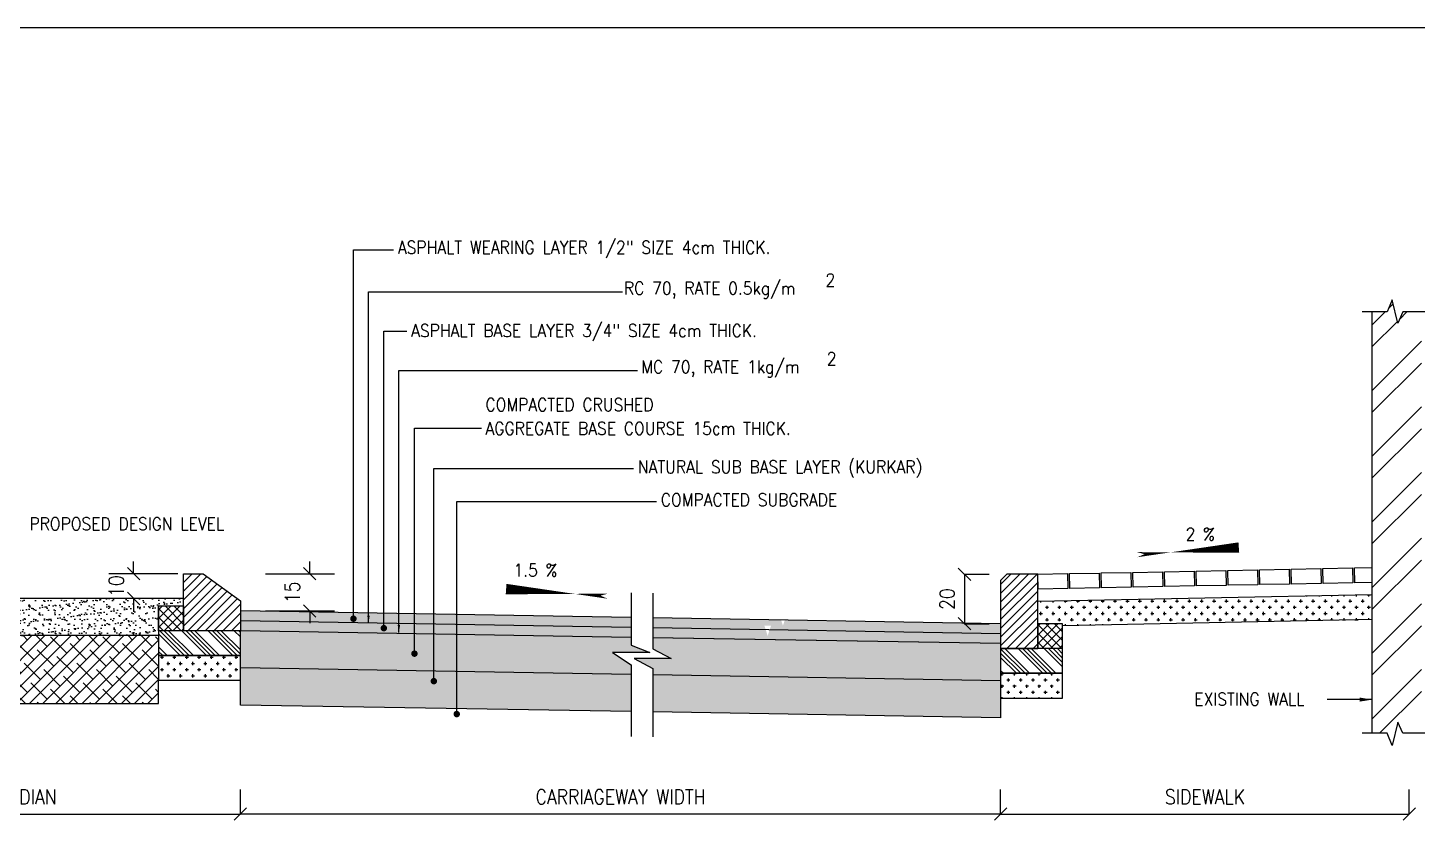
# Model space of a CAD drawing. Extents: x 994 to 1076, y -64.5 to -7.5.
# Drawn here: x 1033.88 to 1061.94, y -23.84 to -7.52 of the extents above; entities that cross this region are included whole.
import ezdxf
from ezdxf.enums import TextEntityAlignment as Align

# ---------------------------------------------------------------- set-up
doc = ezdxf.new("R2010")
doc.units = 0
doc.header["$LTSCALE"] = 4
doc.header["$MEASUREMENT"] = 0
doc.linetypes.add('HIDDEN', pattern=[0.375, 0.25, -0.125])
doc.layers.get('0').update_dxf_attribs({"linetype": 'CONTINUOUS'})
doc.layers.get('DEFPOINTS').update_dxf_attribs({"linetype": 'CONTINUOUS'})
for name, color, linetype in [('Detail Dimension', 7, 'CONTINUOUS'), ('Detail Text', 7, 'CONTINUOUS'), ('DETAILS', 7, 'CONTINUOUS'), ('Head Title Block', 7, 'CONTINUOUS')]:
    doc.layers.add(name, color=color, linetype=linetype)
doc.styles.add('ROMANS', font='ROMANS.shx', dxfattribs={"width": 0.85, "height": 0.3})
doc.styles.get("Standard").update_dxf_attribs({"font": 'TXT.SHX'})
doc.dimstyles.get("Standard").update_dxf_attribs({"dimtxt": 0.85, "dimasz": 0.25, "dimexe": 0.5, "dimexo": 0, "dimgap": 0.2, "dimtad": 1, "dimdec": 0, "dimlfac": 20, "dimzin": 0, "dimdsep": 46, "dimtxsty": 'ROMANS', "dimblk": 'OBLIQUE', "dimcen": 0, "dimclrd": 5, "dimclre": 2, "dimclrt": 6, "dimadec": 0, "dimazin": 0, "dimtfac": 100, "dimtdec": 0, "dimtix": 1, "dimtofl": 0, "dimtmove": 2, "dimatfit": 3, "dimfxl": 1, "dimtolj": 1, "dimtzin": 0, "dimarcsym": 0})
doc.dimstyles.new('STANDARD 10', dxfattribs={"dimscale": 0, "dimtxt": 0.5, "dimasz": 2, "dimexe": 2.5, "dimexo": 0.06, "dimgap": 1, "dimtad": 1, "dimdec": 0, "dimzin": 0, "dimdsep": 46, "dimtxsty": 'Standard', "dimblk": 'OBLIQUE', "dimcen": 0.09, "dimclrd": 5, "dimclre": 2, "dimclrt": 6, "dimadec": 0, "dimazin": 0, "dimtfac": 1, "dimtdec": 0, "dimtofl": 0, "dimtmove": 2, "dimatfit": 3, "dimfxl": 1, "dimtolj": 1, "dimtzin": 0, "dimarcsym": 0})
pattern_1 = [(180, (2061.15741, -23.24258), (-0.125, 0.125), [0.0625, -0.1875]), (90, (2061.12616, -23.27383), (0.125, 0.125), [0.0625, -0.1875])]
pattern_2 = [(45, (2061.15741, -23.24258), (0.088388348, -0.088388348), [])]

# ---------------------------------------------------------------- blocks, each defined once
blk = doc.blocks.new('_Oblique')
at = {"color": 0, "linetype": 'ByBlock', "lineweight": -2}
blk.add_line((-0.5, -0.5), (0.5, 0.5), dxfattribs=at)
blk = doc.blocks.new('*D8')
at = {"layer": 'DEFPOINTS', "color": 0, "linetype": 'Continuous', "transparency": 16777216}
for p in [(1029.519, -23.394), (1038.169, -23.394), (1038.169, -23.394)]:
    blk.add_point(p, dxfattribs=at)
at = {"layer": 'Detail Dimension', "color": 2, "linetype": 'Continuous', "lineweight": -2, "transparency": 16777216}
for p, q in [((1029.519, -23.394), (1029.519, -22.894)), ((1038.169, -23.394), (1038.169, -22.894))]:
    blk.add_line(p, q, dxfattribs=at)
at = {"layer": 'Detail Dimension', "color": 5, "linetype": 'Continuous', "lineweight": -2, "transparency": 16777216}
blk.add_line((1029.519, -23.394), (1038.169, -23.394), dxfattribs=at)
at = {"layer": 'Detail Dimension', "color": 5, "linetype": 'Continuous', "lineweight": -2, "transparency": 16777216, "xscale": 0.25, "yscale": 0.25, "zscale": 0.25, "rotation": 180}
blk.add_blockref('_Oblique', (1029.519, -23.394), dxfattribs=at)
at = {"layer": 'Detail Dimension', "color": 5, "linetype": 'Continuous', "lineweight": -2, "transparency": 16777216, "xscale": 0.25, "yscale": 0.25, "zscale": 0.25}
blk.add_blockref('_Oblique', (1038.169, -23.394), dxfattribs=at)
at = {"layer": 'Detail Dimension', "color": 6, "linetype": 'Continuous', "transparency": 16777216, "insert": (1033.844, -23.044), "char_height": 0.3, "attachment_point": 5, "style": 'ROMANS'}
blk.add_mtext('\\A1;MEDIAN', dxfattribs=at)
blk = doc.blocks.new('*D9')
at = {"layer": 'DEFPOINTS', "color": 0, "linetype": 'Continuous', "transparency": 16777216}
for p in [(1036.906, -18.541), (1036.014, -19.041), (1036.906, -19.041)]:
    blk.add_point(p, dxfattribs=at)
at = {"layer": 'Detail Dimension', "color": 5, "linetype": 'Continuous', "lineweight": -2, "transparency": 16777216}
for p, q in [((1036.014, -18.541), (1036.014, -18.291)), ((1036.014, -19.041), (1036.014, -19.291))]:
    blk.add_line(p, q, dxfattribs=at)
at = {"layer": 'Detail Dimension', "color": 2, "linetype": 'Continuous', "lineweight": -2, "transparency": 16777216}
for p, q in [((1036.906, -18.541), (1035.514, -18.541)), ((1036.906, -19.041), (1035.514, -19.041))]:
    blk.add_line(p, q, dxfattribs=at)
at = {"layer": 'Detail Dimension', "color": 5, "linetype": 'Continuous', "lineweight": -2, "transparency": 16777216, "xscale": 0.25, "yscale": 0.25, "zscale": 0.25}
for p, rotation in [((1036.014, -18.541), 270), ((1036.014, -19.041), 90)]:
    blk.add_blockref('_Oblique', p, dxfattribs=dict(at, rotation=rotation))
at = {"layer": 'Detail Dimension', "color": 6, "linetype": 'Continuous', "transparency": 16777216, "insert": (1035.664, -18.791), "char_height": 0.3, "attachment_point": 5, "rotation": 90, "style": 'ROMANS'}
blk.add_mtext('\\A1;10', dxfattribs=at)
blk = doc.blocks.new('*D10')
at = {"layer": 'DEFPOINTS', "color": 0, "linetype": 'Continuous', "transparency": 16777216}
for p in [(1038.677, -18.541), (1038.677, -19.291), (1039.569, -19.291)]:
    blk.add_point(p, dxfattribs=at)
at = {"layer": 'Detail Dimension', "color": 5, "linetype": 'Continuous', "lineweight": -2, "transparency": 16777216}
for p, q in [((1039.569, -18.541), (1039.569, -18.291)), ((1039.569, -19.291), (1039.569, -19.541))]:
    blk.add_line(p, q, dxfattribs=at)
at = {"layer": 'Detail Dimension', "color": 2, "linetype": 'Continuous', "lineweight": -2, "transparency": 16777216}
for p, q in [((1038.677, -18.541), (1040.069, -18.541)), ((1038.677, -19.291), (1040.069, -19.291))]:
    blk.add_line(p, q, dxfattribs=at)
at = {"layer": 'Detail Dimension', "color": 5, "linetype": 'Continuous', "lineweight": -2, "transparency": 16777216, "xscale": 0.25, "yscale": 0.25, "zscale": 0.25}
for p, rotation in [((1039.569, -18.541), 270), ((1039.569, -19.291), 90)]:
    blk.add_blockref('_Oblique', p, dxfattribs=dict(at, rotation=rotation))
at = {"layer": 'Detail Dimension', "color": 6, "linetype": 'Continuous', "transparency": 16777216, "insert": (1039.219, -18.916), "char_height": 0.3, "attachment_point": 5, "rotation": 90, "style": 'ROMANS'}
blk.add_mtext('\\A1;15', dxfattribs=at)
blk = doc.blocks.new('FLOW')
at = {"color": 6, "linetype": 'Continuous'}
blk.add_lwpolyline([(1.64, -1.33, 0, 1.48, 0), (0, 0, 0, 0.844, 0), (-4.3, 3.48, 0.844, 0.844, 0)], format="xyseb", dxfattribs=at)
blk = doc.blocks.new('*D14')
at = {"layer": 'DEFPOINTS', "color": 0, "linetype": 'Continuous', "transparency": 16777216}
for p in [(1038.169, -23.394), (1038.169, -23.394), (1053.524, -23.394)]:
    blk.add_point(p, dxfattribs=at)
at = {"layer": 'Detail Dimension', "color": 2, "linetype": 'Continuous', "lineweight": -2, "transparency": 16777216}
for p, q in [((1038.169, -23.394), (1038.169, -22.894)), ((1053.524, -23.394), (1053.524, -22.894))]:
    blk.add_line(p, q, dxfattribs=at)
at = {"layer": 'Detail Dimension', "color": 5, "linetype": 'Continuous', "lineweight": -2, "transparency": 16777216}
blk.add_line((1053.524, -23.394), (1038.169, -23.394), dxfattribs=at)
at = {"layer": 'Detail Dimension', "color": 5, "linetype": 'Continuous', "lineweight": -2, "transparency": 16777216, "xscale": 0.25, "yscale": 0.25, "zscale": 0.25}
for p, rotation in [((1038.169, -23.394), 180.0000000000013), ((1053.524, -23.394), 1.358912982141192e-12)]:
    blk.add_blockref('_Oblique', p, dxfattribs=dict(at, rotation=rotation))
at = {"layer": 'Detail Dimension', "color": 6, "linetype": 'Continuous', "transparency": 16777216, "insert": (1045.847, -23.044), "char_height": 0.3, "attachment_point": 5, "style": 'ROMANS'}
blk.add_mtext('\\A1;CARRIAGEWAY WIDTH', dxfattribs=at)
blk = doc.blocks.new('*D13')
at = {"layer": 'DEFPOINTS', "color": 0, "linetype": 'Continuous', "transparency": 16777216}
for p in [(1053.524, -23.394), (1061.778, -23.394), (1061.778, -23.394)]:
    blk.add_point(p, dxfattribs=at)
at = {"layer": 'Detail Dimension', "color": 2, "linetype": 'Continuous', "lineweight": -2, "transparency": 16777216}
for p, q in [((1053.524, -23.394), (1053.524, -22.894)), ((1061.778, -23.394), (1061.778, -22.894))]:
    blk.add_line(p, q, dxfattribs=at)
at = {"layer": 'Detail Dimension', "color": 5, "linetype": 'Continuous', "lineweight": -2, "transparency": 16777216}
blk.add_line((1053.524, -23.394), (1061.778, -23.394), dxfattribs=at)
at = {"layer": 'Detail Dimension', "color": 5, "linetype": 'Continuous', "lineweight": -2, "transparency": 16777216, "xscale": 0.25, "yscale": 0.25, "zscale": 0.25, "rotation": 180}
blk.add_blockref('_Oblique', (1053.524, -23.394), dxfattribs=at)
at = {"layer": 'Detail Dimension', "color": 5, "linetype": 'Continuous', "lineweight": -2, "transparency": 16777216, "xscale": 0.25, "yscale": 0.25, "zscale": 0.25}
blk.add_blockref('_Oblique', (1061.778, -23.394), dxfattribs=at)
at = {"layer": 'Detail Dimension', "color": 6, "linetype": 'Continuous', "transparency": 16777216, "insert": (1057.651, -23.044), "char_height": 0.3, "attachment_point": 5, "style": 'ROMANS'}
blk.add_mtext('\\A1;SIDEWALK', dxfattribs=at)
blk = doc.blocks.new('*D16')
at = {"layer": 'DEFPOINTS', "color": 0, "linetype": 'Continuous', "transparency": 16777216}
for p in [(1052.785, -18.551), (1052.785, -19.551), (1052.794, -19.551)]:
    blk.add_point(p, dxfattribs=at)
at = {"layer": 'Detail Dimension', "color": 2, "linetype": 'Continuous', "lineweight": -2, "transparency": 16777216}
for p, q in [((1052.785, -18.551), (1053.294, -18.551)), ((1052.785, -19.551), (1053.294, -19.551))]:
    blk.add_line(p, q, dxfattribs=at)
at = {"layer": 'Detail Dimension', "color": 5, "linetype": 'Continuous', "lineweight": -2, "transparency": 16777216}
blk.add_line((1052.794, -18.551), (1052.794, -19.551), dxfattribs=at)
at = {"layer": 'Detail Dimension', "color": 5, "linetype": 'Continuous', "lineweight": -2, "transparency": 16777216, "xscale": 0.25, "yscale": 0.25, "zscale": 0.25}
for p, rotation in [((1052.794, -18.551), 90), ((1052.794, -19.551), 270)]:
    blk.add_blockref('_Oblique', p, dxfattribs=dict(at, rotation=rotation))
at = {"layer": 'Detail Dimension', "color": 6, "linetype": 'Continuous', "transparency": 16777216, "insert": (1052.444, -19.051), "char_height": 0.3, "attachment_point": 5, "rotation": 90, "style": 'ROMANS'}
blk.add_mtext('\\A1;20', dxfattribs=at)

msp = doc.modelspace()

# ---------------------------------------------------------------- hatches: boundary and pattern name
at = {"linetype": 'Continuous', "lineweight": -3}
h = msp.add_hatch(dxfattribs=at)
h.set_pattern_fill('ANSI32', color=2, scale=2.5, style=0)
h.set_pattern_definition([(45, (0, 2.0267), (-0.6629126, 0.6629126), []), (45, (0.4419, 2.0267), (-0.6629126, 0.6629126), [])])
h.paths.add_polyline_path([(1061.024, -13.255), (1061.332, -13.255), (1061.434, -13.008), (1061.546, -13.479), (1061.647, -13.255), (1062.024, -13.255), (1062.024, -21.762), (1061.647, -21.762), (1061.546, -21.538), (1061.434, -22.009), (1061.332, -21.762), (1061.024, -21.762)])
at = {"layer": 'DETAILS', "linetype": 'Continuous'}
h = msp.add_hatch(dxfattribs=at)
h.set_pattern_fill('ANSI31', color=2, angle=90, style=0)
h.set_pattern_definition(pattern_2)
h.paths.add_polyline_path([(1037.019, -18.541), (1037.419, -18.541), (1038.169, -19.091), (1038.169, -19.691), (1037.019, -19.691)])
h = msp.add_hatch(dxfattribs=at)
h.set_pattern_fill('ANSI31', color=2, angle=90, style=0)
h.set_pattern_definition(pattern_2)
h.paths.add_polyline_path([(1037.019, -18.541), (1037.419, -18.541), (1038.169, -19.091), (1038.169, -19.691), (1037.019, -19.691)])
h = msp.add_hatch(dxfattribs=at)
h.set_pattern_fill('ANSI31', color=2, style=0)
h.set_pattern_definition([(45, (4.67963, 13.03146), (-0.088388348, 0.088388348), [])])
h.paths.add_polyline_path([(1054.274, -18.551), (1053.649, -18.551), (1053.524, -18.676), (1053.524, -19.301), (1053.524, -19.551), (1053.531, -19.551), (1053.525, -19.951), (1053.524, -19.951), (1053.524, -20.051), (1054.274, -20.051)])
h = msp.add_hatch(dxfattribs=at)
h.set_pattern_fill('AR-SAND', color=2, scale=0.1, style=0)
h.set_pattern_definition([(37.5, (-6350.57989, -2864.17261), (-0.0062993358, 0.192682377), [0, -0.152, 0, -0.17, 0, -0.1625]), (7.5, (-6350.5799, -2864.1726), (0.1769776705, 0.2822146065), [0, -0.082, 0, -0.137, 0, -0.0525]), (327.5, (-6350.70289, -2864.17261), (0.311414186, 0.0005659054), [0, -0.05, 0, -0.18, 0, -0.235]), (317.5, (-6350.7029, -2864.1726), (0.3006126605, 0.0877675565), [0, -0.025, 0, -0.118, 0, -0.135])])
h.paths.add_polyline_path([(1030.669, -19.041), (1030.669, -19.191), (1031.169, -19.191), (1031.169, -19.791), (1032.755, -19.791), (1032.755, -19.041)])
h.paths.add_polyline_path([(1033.194, -19.041), (1033.194, -19.227), (1033.26, -19.227), (1033.194, -19.43), (1033.127, -19.227), (1033.194, -19.227), (1033.194, -19.041), (1032.755, -19.041), (1032.755, -19.791), (1036.519, -19.791), (1036.519, -19.191), (1037.019, -19.191), (1037.019, -19.041)])
h = msp.add_hatch(dxfattribs=at)
h.set_pattern_fill('CROSS', color=2, scale=0.5, style=0)
h.set_pattern_definition([(7e-15, (4.67963, 13.03146), (0.125, 0.125), [0.0625, -0.1875]), (90, (4.71088, 13.0002), (-0.125, 0.125), [0.0625, -0.1875])])
h.paths.add_polyline_path([(1061.024, -18.966), (1054.274, -19.101), (1054.274, -19.551), (1054.774, -19.551), (1054.774, -19.591), (1061.024, -19.466)])
h = msp.add_hatch(dxfattribs=at)
h.set_pattern_fill('ANSI37', color=2, style=0)
h.set_pattern_definition([(135, (2056.71245, -17.13334), (0.088388348, 0.088388348), []), (45, (2056.71245, -17.13334), (0.088388348, -0.088388348), [])])
h.paths.add_polyline_path([(1037.019, -19.191), (1036.519, -19.191), (1036.519, -19.691), (1037.019, -19.691)])
h = msp.add_hatch(dxfattribs=at)
h.set_pattern_fill('AR-CONC', color=2, scale=0.03, style=0)
h.set_pattern_definition([(50, (-6095.669, -2843.57436), (0.2151780548, -0.0188256405), [0.0225, -0.2475]), (355, (-6095.669, -2843.57436), (-0.0416254, 0.22565764), [0.018, -0.198]), (100.4514, (-6095.65106, -2843.57593), (0.1735528145, 0.2068318626), [0.019122057, -0.2103426336]), (46.1842, (-6095.669, -2843.51436), (0.320172315, -0.049655704), [0.03375, -0.37125]), (96.6356, (-6095.6423, -2843.5185), (0.280398812, 0.292235361), [0.028683086, -0.3155139]), (351.1842, (-6095.669, -2843.51436), (0.280398584, 0.29223558), [0.027, -0.297]), (21, (-6095.639, -2843.52936), (0.1790721156, -0.120785667), [0.0225, -0.2475]), (326, (-6095.639, -2843.52936), (0.0729945996, 0.2175450135), [0.018, -0.198]), (71.4514, (-6095.62407, -2843.53943), (0.2520667886, 0.096759149), [0.019122057, -0.2103426336]), (37.5, (-6095.66899, -2843.57436), (0.0036479566, 0.09986815615), [0, -0.1956, 0, -0.201, 0, -0.19875]), (7.5, (-6095.66899, -2843.57436), (0.0789208612, 0.1183235136), [0, -0.1146, 0, -0.1911, 0, -0.07575]), (327.5, (-6095.73589, -2843.57436), (0.16014673085, -0.0067664615), [0, -0.075, 0, -0.234, 0, -0.3105]), (317.5, (-6095.76589, -2843.57436), (0.1749558508, 0.0300314947), [0, -0.0975, 0, -0.1554, 0, -0.2205])])
h.paths.add_polyline_path([(1049.164, -19.477), (1049.127, -19.59), (1049.089, -19.476), (1048.82, -19.471), (1048.82, -19.592), (1048.886, -19.592), (1048.86, -19.672), (1053.524, -19.751), (1053.524, -19.551)])
h.paths.add_polyline_path([(1048.51, -19.466), (1048.51, -19.666), (1048.779, -19.671), (1048.753, -19.592), (1048.82, -19.592), (1048.82, -19.471)])
h.paths.add_polyline_path([(1048.071, -19.459), (1048.071, -19.659), (1048.51, -19.666), (1048.51, -19.466)])
h.paths.add_polyline_path([(1047.631, -19.451), (1047.631, -19.651), (1048.071, -19.659), (1048.071, -19.459)])
h.paths.add_polyline_path([(1046.497, -19.432), (1046.497, -19.632), (1047.631, -19.651), (1047.631, -19.451)])
h.paths.add_polyline_path([(1046.062, -19.625), (1046.062, -19.425), (1038.169, -19.291), (1038.169, -19.491)])
h = msp.add_hatch(dxfattribs=at)
h.set_pattern_fill('SWAMP', color=2, scale=0.11, angle=45, style=0)
h.set_pattern_definition([(45, (-6095.66899, -2843.57436), (-0.0284700949, 0.1062518408), [0.01375, -0.09625]), (135, (-6095.66413, -2843.5695), (-0.10625184083, 0.0284700949), [0.006875, -0.1836505887]), (135, (-6095.662915, -2843.568285), (-0.10625184083, 0.0284700949), [0.0055, -0.1850255887]), (135, (-6095.665345, -2843.570716), (-0.10625184083, 0.0284700949), [0.0055, -0.1850255887]), (105, (-6095.6617, -2843.56707), (-0.1062518408, 0.028470095), [0.0044, -0.1056]), (165, (-6095.66656, -2843.57193), (-0.0777817459, -0.0777817458), [0.0044, -0.1056])])
h.paths.add_polyline_path([(1053.524, -19.951), (1053.524, -19.901), (1053.524, -19.801), (1053.524, -19.751), (1048.86, -19.672), (1048.82, -19.795), (1048.779, -19.671), (1048.51, -19.666), (1048.51, -19.866)])
h.paths.add_polyline_path([(1048.51, -19.866), (1048.51, -19.666), (1048.071, -19.659), (1048.071, -19.859)])
h.paths.add_polyline_path([(1048.071, -19.859), (1048.071, -19.659), (1047.631, -19.651), (1047.631, -19.851)])
h.paths.add_polyline_path([(1047.631, -19.851), (1047.631, -19.651), (1046.497, -19.632), (1046.497, -19.832)])
h.paths.add_polyline_path([(1046.062, -19.825), (1046.062, -19.625), (1038.169, -19.491), (1038.169, -19.691)])
h = msp.add_hatch(dxfattribs=at)
h.set_pattern_fill('ANSI37', color=2, style=0)
h.set_pattern_definition([(45, (4.67963, 13.03146), (-0.088388348, 0.088388348), []), (135, (4.67963, 13.03146), (-0.088388348, -0.088388348), [])])
h.paths.add_polyline_path([(1054.774, -19.551), (1054.274, -19.551), (1054.274, -20.051), (1054.774, -20.051)])
at = {"layer": 'DETAILS', "linetype": 'HIDDEN'}
h = msp.add_hatch(dxfattribs=at)
h.set_pattern_fill('ANSI38', color=2, scale=1.5, style=0)
h.set_pattern_definition([(45, (-6350.57989, -2864.17261), (-0.1325825215, 0.1325825215), []), (135, (-6350.57989, -2864.17261), (-0.3977475644, 0.1325825215), [0.46875, -0.28125])])
h.paths.add_polyline_path([(1036.519, -21.163), (1036.519, -20.191), (1036.519, -19.791), (1032.755, -19.791), (1032.755, -20.431), (1032.821, -20.431), (1032.755, -20.633), (1032.688, -20.431), (1032.755, -20.431), (1032.755, -19.791), (1031.169, -19.791), (1031.169, -20.191), (1031.169, -21.163)])
at = {"layer": 'DETAILS', "linetype": 'Continuous'}
h = msp.add_hatch(dxfattribs=at)
h.set_pattern_fill('ANSI34', color=2, scale=0.5, style=0)
h.set_pattern_definition([(135, (2061.1574, -23.2426), (0.26516504, 0.26516504), []), (135, (2061.06902, -23.2426), (0.26516504, 0.26516504), []), (135, (2060.98063, -23.2426), (0.26516504, 0.26516504), []), (135, (2060.89224, -23.2426), (0.26516504, 0.26516504), [])])
h.paths.add_polyline_path([(1036.519, -19.691), (1036.519, -20.191), (1038.169, -20.191), (1038.169, -19.691)])
h = msp.add_hatch(dxfattribs=at)
h.set_pattern_fill('CROSS', color=2, scale=0.5, style=0)
h.set_pattern_definition(pattern_1)
h.paths.add_polyline_path([(1046.497, -20.055), (1046.497, -19.832), (1053.524, -19.951), (1053.524, -20.051), (1053.524, -20.701), (1046.497, -20.582), (1046.497, -20.455), (1046.122, -20.255), (1046.872, -20.255)])
h.paths.add_polyline_path([(1038.169, -20.191), (1038.169, -19.691), (1046.062, -19.825), (1046.062, -19.98), (1046.437, -20.13), (1045.687, -20.13), (1046.062, -20.38), (1046.062, -20.575), (1038.169, -20.441)])
h = msp.add_hatch(dxfattribs=at)
h.set_pattern_fill('CROSS', color=2, scale=0.5, angle=90, style=0)
h.set_pattern_definition([(90, (2056.71245, -17.13334), (0.125, 0.125), [0.0625, -0.1875]), (7e-15, (2056.6812, -17.10209), (0.125, -0.125), [0.0625, -0.1875])])
h.paths.add_polyline_path([(1036.519, -20.191), (1036.519, -20.691), (1038.169, -20.691), (1038.169, -20.191)])
h = msp.add_hatch(dxfattribs=at)
h.set_pattern_fill('ANSI34', color=2, scale=0.5, angle=90, style=0)
h.set_pattern_definition([(135, (4.67963, 13.03146), (-0.26516504, -0.26516504), []), (135, (4.67963, 13.11984), (-0.26516504, -0.26516504), []), (135, (4.67963, 13.20823), (-0.26516504, -0.26516504), []), (135, (4.67963, 13.29662), (-0.26516504, -0.26516504), [])])
h.paths.add_polyline_path([(1053.524, -20.551), (1053.524, -20.051), (1054.274, -20.051), (1054.774, -20.051), (1054.774, -20.551)])
h = msp.add_hatch(dxfattribs=at)
h.set_pattern_fill('CROSS', color=2, scale=0.5, style=0)
h.set_pattern_definition(pattern_1)
h.paths.add_polyline_path([(1038.169, -20.691), (1038.169, -20.441), (1046.062, -20.575), (1046.062, -21.325), (1038.169, -21.191)])
h.paths.add_polyline_path([(1046.497, -20.582), (1053.524, -20.701), (1053.524, -21.051), (1053.524, -21.451), (1046.497, -21.332)])
h = msp.add_hatch(dxfattribs=at)
h.set_pattern_fill('CROSS', color=2, scale=0.5, angle=90, style=0)
h.set_pattern_definition([(90, (4.67963, 13.03146), (-0.125, 0.125), [0.0625, -0.1875]), (180, (4.71088, 13.0627), (-0.125, -0.125), [0.0625, -0.1875])])
h.paths.add_polyline_path([(1054.774, -20.551), (1054.774, -21.051), (1053.524, -21.051), (1053.524, -20.551)])

# ---------------------------------------------------------------- linework, layer by layer
at = {"layer": 'Detail Text', "color": 5, "linetype": 'Continuous'}
msp.add_lwpolyline([(1038.398, -19.291, 0, 0.243, 0), (1038.398, -18.931, 0, 0, 0), (1038.398, -17.743, 0, 0, 0), (1033.915, -17.743, 0, 0, 0)], format="xyseb", dxfattribs=at)
at = {"layer": 'DETAILS', "color": 9, "linetype": 'Continuous'}
msp.add_line((1061.024, -13.255), (1061.024, -21.762), dxfattribs=at)
at = {"layer": 'DETAILS', "color": 3, "linetype": 'Continuous'}
for p, q in [((1037.019, -19.041), (1030.669, -19.041)), ((1061.024, -18.966), (1054.274, -19.101)), ((1046.062, -19.425), (1038.169, -19.291)), ((1053.524, -19.551), (1046.497, -19.432)), ((1061.024, -19.466), (1054.774, -19.591)), ((1036.519, -19.791), (1031.169, -19.791)), ((1046.062, -20.575), (1038.169, -20.441))]:
    msp.add_line(p, q, dxfattribs=at)
at = {"layer": 'DETAILS', "color": 7, "linetype": 'Continuous'}
for p, q in [((1046.062, -19.625), (1038.169, -19.491)), ((1053.524, -19.751), (1046.497, -19.632)), ((1046.062, -19.825), (1038.169, -19.691)), ((1053.521, -19.951), (1046.493, -19.832)), ((1053.524, -19.951), (1046.497, -19.832))]:
    msp.add_line(p, q, dxfattribs=at)
at = {"layer": 'DETAILS', "color": 1, "linetype": 'Continuous'}
for points in [[(1062.151, -13.255), (1061.647, -13.255), (1061.546, -13.479), (1061.434, -13.008), (1061.332, -13.255), (1060.828, -13.255)], [(1062.151, -21.762), (1061.647, -21.762), (1061.546, -21.538), (1061.434, -22.009), (1061.332, -21.762), (1060.828, -21.762)]]:
    msp.add_lwpolyline(points, dxfattribs=at)
at = {"layer": 'DETAILS', "color": 6, "linetype": 'Continuous'}
for points in [[(1056.154, -18.513), (1056.16, -18.813), (1055.56, -18.825), (1055.554, -18.525)], [(1056.794, -18.501), (1056.8, -18.801), (1056.2, -18.813), (1056.194, -18.513)], [(1057.434, -18.488), (1057.44, -18.788), (1056.84, -18.8), (1056.834, -18.5)], [(1058.073, -18.475), (1058.079, -18.775), (1057.48, -18.787), (1057.474, -18.487)], [(1058.713, -18.462), (1058.719, -18.762), (1058.119, -18.774), (1058.113, -18.474)], [(1059.353, -18.449), (1059.359, -18.749), (1058.759, -18.761), (1058.753, -18.461)], [(1059.993, -18.437), (1059.999, -18.737), (1059.399, -18.749), (1059.393, -18.449)], [(1060.633, -18.424), (1060.639, -18.724), (1060.039, -18.736), (1060.033, -18.436)], [(1054.874, -18.539), (1054.88, -18.839), (1054.28, -18.851), (1054.274, -18.551)], [(1055.514, -18.526), (1055.52, -18.826), (1054.92, -18.838), (1054.914, -18.538)]]:
    msp.add_lwpolyline(points, close=True, dxfattribs=at)
msp.add_lwpolyline([(1061.024, -18.716), (1060.679, -18.723), (1060.673, -18.423), (1061.024, -18.416)], dxfattribs=at)
at = {"layer": 'DETAILS', "color": 4, "linetype": 'Continuous'}
for points in [[(1038.169, -19.691), (1037.019, -19.691), (1037.019, -18.541), (1037.419, -18.541), (1038.169, -19.091), (1038.169, -19.691)], [(1038.169, -19.691), (1037.019, -19.691), (1037.019, -18.541), (1037.419, -18.541), (1038.169, -19.091), (1038.169, -19.691)], [(1054.274, -18.551), (1053.649, -18.551), (1053.524, -18.676), (1053.524, -20.051), (1053.524, -20.051), (1054.274, -20.051), (1054.274, -18.551)], [(1054.274, -18.551), (1053.649, -18.551), (1053.524, -18.676), (1053.524, -20.051), (1053.524, -20.051), (1054.274, -20.051), (1054.274, -18.551)]]:
    msp.add_lwpolyline(points, dxfattribs=at)
at = {"layer": 'DETAILS', "color": 5, "linetype": 'Continuous'}
for points in [[(1046.062, -18.925), (1046.062, -19.98), (1046.437, -20.13), (1045.687, -20.13), (1046.062, -20.38), (1046.062, -21.825)], [(1046.497, -18.932), (1046.497, -20.055), (1046.872, -20.255), (1046.122, -20.255), (1046.497, -20.455), (1046.497, -21.832)]]:
    msp.add_lwpolyline(points, dxfattribs=at)
at = {"layer": 'DETAILS', "color": 3, "linetype": 'Continuous'}
for points in [[(1036.519, -19.191), (1036.519, -20.691), (1038.169, -20.691), (1038.169, -20.191), (1036.519, -20.191), (1038.169, -20.191), (1038.169, -19.691), (1036.519, -19.691), (1036.519, -19.191), (1037.019, -19.191), (1037.019, -19.691)], [(1054.774, -20.051), (1053.524, -20.051), (1053.524, -21.051), (1054.774, -21.051), (1054.774, -20.551), (1053.524, -20.551), (1054.774, -20.551), (1054.774, -19.551), (1054.274, -19.551), (1054.274, -20.051)], [(1031.169, -20.691), (1031.169, -21.163), (1036.519, -21.163), (1036.519, -20.691)], [(1046.062, -21.325), (1038.169, -21.191), (1038.169, -20.691)], [(1053.524, -20.701), (1046.497, -20.582)], [(1053.524, -21.051), (1053.524, -21.451), (1046.497, -21.332)]]:
    msp.add_lwpolyline(points, dxfattribs=at)
at = {"layer": 'Head Title Block', "color": 132}
msp.add_lwpolyline([(994.02, -64.519), (1076.02, -64.519), (1076.02, -7.519), (994.02, -7.519)], close=True, dxfattribs=at)
msp.add_lwpolyline([(994.02, -64.519), (1076.02, -64.519), (1076.02, -7.519), (994.02, -7.519)], close=True, dxfattribs=at)

# ---------------------------------------------------------------- block references
at = {"layer": 'DETAILS', "color": 3}
for p, xscale, yscale, zscale, rotation in [((1056.955, -18.109), 0.2499999999994785, 0.2499999999994785, 0.2499999999994785, 222.9699983406752), ((1044.916, -18.947), -0.2499999999994785, 0.25, 0.25, 137.0300016593248)]:
    msp.add_blockref('FLOW', p, dxfattribs=dict(at, xscale=xscale, yscale=yscale, zscale=zscale, rotation=rotation))

# ---------------------------------------------------------------- texts
at = {"layer": 'Detail Text', "color": 6, "style": 'ROMANS', "width": 0.89}
for s, height, p in [('ASPHALT WEARING LAYER 1/2" SIZE 4cm THICK.', 0.25785, (1041.35, -12.081)), (' RC 70, RATE 0.5kg/m', 0.25785, (1045.759, -12.905)), ('2', 0.258, (1049.987, -12.741)), ('ASPHALT BASE LAYER 3/4" SIZE 4cm THICK.', 0.25785, (1041.619, -13.761)), ('MC 70, RATE 1kg/m', 0.25785, (1046.267, -14.492)), ('2', 0.258, (1050.012, -14.327))]:
    msp.add_text(s, height=height, dxfattribs=at).set_placement(p)
for s, height, p in [('COMPACTED CRUSHED', 0.25785, (1043.12, -15.127)), ('AGGREGATE BASE COURSE 15cm THICK.', 0.25785, (1043.12, -15.607)), ('NATURAL SUB BASE LAYER (KURKAR)', 0.25785, (1046.198, -16.384)), ('COMPACTED SUBGRADE', 0.25785, (1046.661, -17.048)), ('PROPOSED DESIGN LEVEL', 0.25785, (1033.909, -17.533)), ('2 %', 0.2578, (1057.26, -17.743)), ('1.5 %', 0.2578, (1043.685, -18.469)), ('EXISTING WALL', 0.25785, (1057.437, -21.072))]:
    msp.add_text(s, height=height, dxfattribs=at).set_placement(p, align=Align.MIDDLE_LEFT)

# ---------------------------------------------------------------- dimensions: what is measured, and where the dimension line sits
at = {"layer": 'Detail Dimension', "color": 2, "linetype": 'Continuous'}
for p1, p2, distance, picture, middle in [((1036.906, -18.541), (1036.906, -19.041), -0.892, '*D9', (1035.664, -18.791)), ((1038.677, -18.541), (1038.677, -19.291), 0.892, '*D10', (1039.219, -18.916)), ((1052.785, -18.551), (1052.785, -19.551), 0.009, '*D16', (1052.444, -19.051))]:
    dim = msp.add_aligned_dim(p1=p1, p2=p2, distance=distance, dimstyle='Standard', dxfattribs=at)
    dim.commit()
    dim.dimension.update_dxf_attribs({"geometry": picture, "text_midpoint": middle})
at = {"layer": 'Detail Dimension', "color": 3, "linetype": 'Continuous'}
for p1, p2, text, picture, middle in [((1053.524, -23.394), (1038.169, -23.394), 'CARRIAGEWAY WIDTH', '*D14', (1045.847, -23.044)), ((1029.519, -23.394), (1038.169, -23.394), 'MEDIAN', '*D8', (1033.844, -23.044)), ((1053.524, -23.394), (1061.778, -23.394), 'SIDEWALK', '*D13', (1057.651, -23.044))]:
    dim = msp.add_aligned_dim(p1=p1, p2=p2, distance=0, text=text, dimstyle='Standard', dxfattribs=at)
    dim.commit()
    dim.dimension.update_dxf_attribs({"geometry": picture, "text_midpoint": middle})

# ---------------------------------------------------------------- leaders
at = {"layer": 'Detail Text', "color": 220, "linetype": 'Continuous'}
for points, override in [([(1040.453, -19.449), (1040.453, -12), (1041.259, -12)], {"dimscale": 1, "dimasz": 0.13, "dimtad": 0, "dimldrblk": 'Dot'}), ([(1040.757, -19.535), (1040.757, -12.847), (1045.884, -12.847)], {"dimscale": 1, "dimasz": 0.15, "dimtad": 0}), ([(1041.067, -19.639), (1041.067, -13.644), (1041.534, -13.644)], {"dimscale": 1, "dimasz": 0.13, "dimtad": 0, "dimldrblk": 'Dot'}), ([(1041.371, -19.725), (1041.371, -14.441), (1046.192, -14.441)], {"dimscale": 1, "dimasz": 0.15, "dimtad": 0}), ([(1041.686, -20.154), (1041.686, -15.601), (1043.04, -15.601)], {"dimscale": 1, "dimasz": 0.13, "dimtad": 0, "dimldrblk": 'Dot'}), ([(1042.077, -20.71), (1042.077, -16.419), (1046.109, -16.419)], {"dimscale": 1, "dimasz": 0.13, "dimtad": 0, "dimldrblk": 'Dot'}), ([(1042.539, -21.374), (1042.539, -17.082), (1046.572, -17.082)], {"dimscale": 1, "dimasz": 0.13, "dimtad": 0, "dimldrblk": 'Dot'})]:
    msp.add_leader(points, dimstyle='STANDARD 10', override=override, dxfattribs=at)
at = {"layer": 'Detail Text', "color": 1, "linetype": 'Continuous'}
msp.add_leader([(1061.024, -21.082), (1060.12, -21.081)], dimstyle='Standard', override={"dimgap": 0.3, "dimtad": 0}, dxfattribs=at)

doc.saveas('drawing.dxf')
